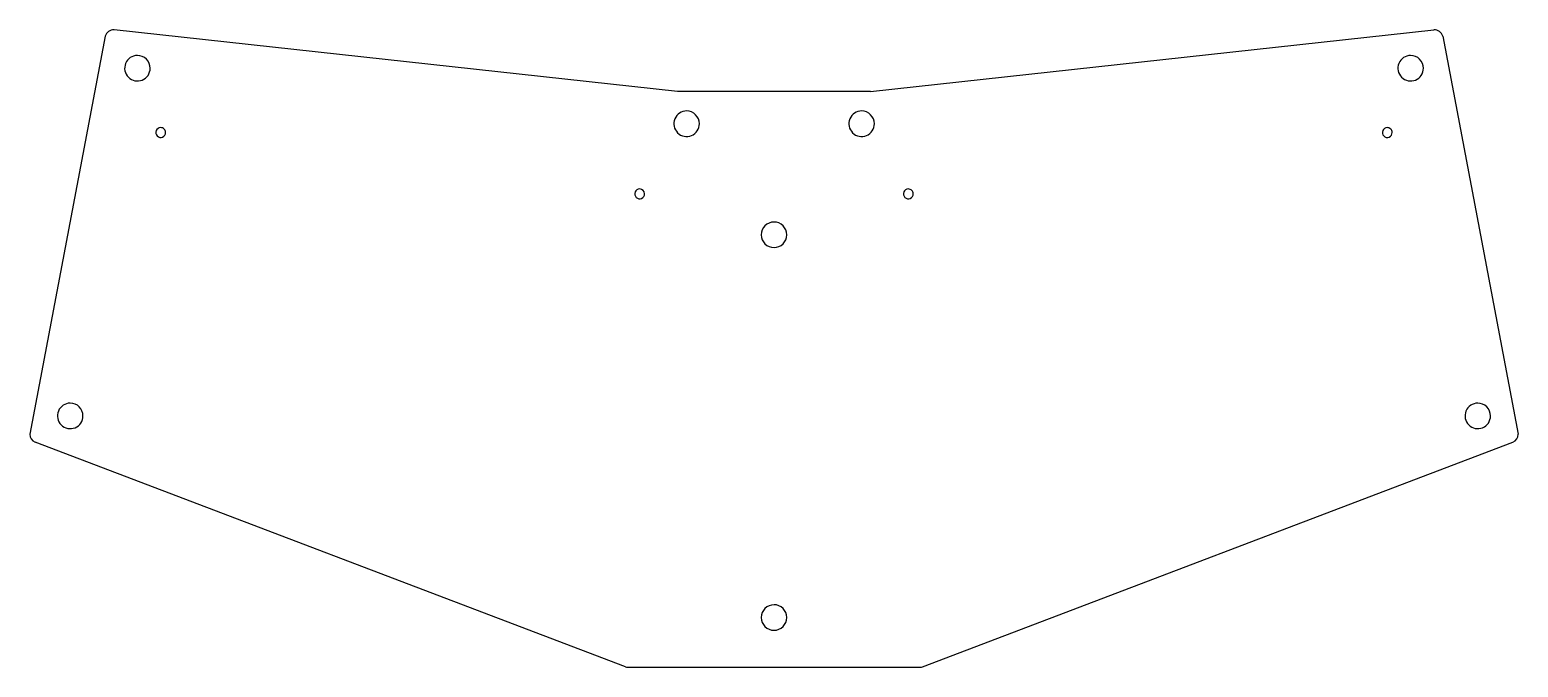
# Model space of a CAD drawing. Extents: x -313 to -10, y -131 to -1.
import ezdxf

# ---------------------------------------------------------------- set-up
doc = ezdxf.new("R2010")
doc.units = 0
doc.layers.get('0').update_dxf_attribs({"linetype": 'CONTINUOUS'})

msp = doc.modelspace()

# ---------------------------------------------------------------- linework, layer by layer
at = {"color": 7}
for points in [[(-297.96994, -2.393373), (-313.3598, -83.493033)], [(-181.28742, -13.703993), (-296.18178, -1.105593)], [(-141.99616, -13.703993), (-27.1018, -1.105593)], [(-25.31618, -2.393373), (-9.92632, -83.493033)], [(-141.99616, -13.703993), (-181.28742, -13.703993)], [(-191.9478, -130.889433), (-312.25744, -85.141493)], [(-131.33578, -130.889433), (-11.02868, -85.141493)], [(-191.40678, -130.978333), (-131.8768, -130.978333)]]:
    msp.add_lwpolyline(points, dxfattribs=at)
for points in [[(-291.419203, -6.343404)], [(-291.419203, -6.343404)], [(-31.86176, -6.343404)], [(-179.452775, -17.654354)], [(-143.781521, -17.654354)], [(-286.65678, -21.040298)], [(-36.62426, -21.040298)], [(-189.025271, -33.541899)], [(-134.256521, -33.541899)], [(-161.641025, -40.276153)], [(-305.111404, -77.185655)], [(-18.17116, -77.185655)], [(-161.641025, -118.262283)]]:
    msp.add_lwpolyline(points, close=True, dxfattribs=at)
for points in [[(-296.181729, -1.107735), (-296.992029, -1.107741), (-297.711416, -1.62625), (-297.967654, -2.394969)], [(-25.31364, -2.394969), (-25.569843, -1.626357), (-26.289072, -1.107872), (-27.09926, -1.107734)], [(-293.821285, -7.948423), (-294.223715, -8.919975), (-294.00127, -10.038279), (-293.257677, -10.781872)], [(-293.821285, -7.948423), (-294.223715, -8.919975), (-294.00127, -10.038279), (-293.257677, -10.781872)], [(-291.419203, -6.343404), (-292.470803, -6.343404), (-293.418855, -6.976872), (-293.821285, -7.948423)], [(-291.419203, -6.343404), (-292.470803, -6.343404), (-293.418855, -6.976872), (-293.821285, -7.948423)], [(-289.580729, -7.104924), (-290.068323, -6.617331), (-290.729642, -6.343404), (-291.419203, -6.343404)], [(-289.580729, -7.104924), (-290.068323, -6.617331), (-290.729642, -6.343404), (-291.419203, -6.343404)], [(-290.424228, -11.34548), (-289.452677, -10.943051), (-288.819208, -9.994998), (-288.819208, -8.943398)], [(-290.424228, -11.34548), (-289.452677, -10.943051), (-288.819208, -9.994998), (-288.819208, -8.943398)], [(-288.819208, -8.943398), (-288.819208, -8.253837), (-289.093135, -7.592518), (-289.580729, -7.104924)], [(-288.819208, -8.943398), (-288.819208, -8.253837), (-289.093135, -7.592518), (-289.580729, -7.104924)], [(-34.263842, -7.948423), (-34.666272, -8.919975), (-34.443827, -10.038279), (-33.700234, -10.781872)], [(-31.86176, -6.343404), (-32.91336, -6.343404), (-33.861412, -6.976872), (-34.263842, -7.948423)], [(-30.023286, -7.104924), (-30.51088, -6.617331), (-31.172199, -6.343404), (-31.86176, -6.343404)], [(-30.866785, -11.34548), (-29.895234, -10.943051), (-29.261765, -9.994998), (-29.261765, -8.943398)], [(-29.261765, -8.943398), (-29.261765, -8.253837), (-29.535692, -7.592518), (-30.023286, -7.104924)], [(-293.257677, -10.781872), (-292.514084, -11.525466), (-291.39578, -11.74791), (-290.424228, -11.34548)], [(-293.257677, -10.781872), (-292.514084, -11.525466), (-291.39578, -11.74791), (-290.424228, -11.34548)], [(-33.700234, -10.781872), (-32.956641, -11.525466), (-31.838337, -11.74791), (-30.866785, -11.34548)], [(-179.452775, -17.654354), (-180.504375, -17.654354), (-181.452428, -18.287822), (-181.854857, -19.259373)], [(-177.614302, -18.415874), (-178.101895, -17.928281), (-178.763214, -17.654354), (-179.452775, -17.654354)], [(-143.781521, -17.654354), (-144.833121, -17.654354), (-145.781173, -18.287822), (-146.183603, -19.259373)], [(-141.943047, -18.415874), (-142.430641, -17.928281), (-143.091959, -17.654354), (-143.781521, -17.654354)], [(-286.65678, -21.040298), (-287.061242, -21.040298), (-287.425879, -21.28394), (-287.58066, -21.657615)], [(-285.949673, -21.333191), (-286.137209, -21.145655), (-286.391563, -21.040298), (-286.65678, -21.040298)], [(-181.854857, -19.259373), (-182.257287, -20.230925), (-182.034843, -21.349229), (-181.291249, -22.092822)], [(-178.457801, -22.65643), (-177.486249, -22.254001), (-176.852781, -21.305948), (-176.852781, -20.254348)], [(-176.852781, -20.254348), (-176.852781, -19.564787), (-177.126708, -18.903468), (-177.614302, -18.415874)], [(-146.183603, -19.259373), (-146.586033, -20.230925), (-146.363588, -21.349229), (-145.619995, -22.092822)], [(-142.786546, -22.65643), (-141.814995, -22.254001), (-141.181526, -21.305948), (-141.181526, -20.254348)], [(-141.181526, -20.254348), (-141.181526, -19.564787), (-141.455453, -18.903468), (-141.943047, -18.415874)], [(-36.62426, -21.040298), (-37.028722, -21.040298), (-37.393359, -21.28394), (-37.54814, -21.657615)], [(-35.917153, -21.333191), (-36.104689, -21.145655), (-36.359043, -21.040298), (-36.62426, -21.040298)], [(-287.58066, -21.657615), (-287.735441, -22.031289), (-287.649885, -22.461407), (-287.363887, -22.747405)], [(-287.363887, -22.747405), (-287.077889, -23.033404), (-286.647771, -23.118959), (-286.274096, -22.964178)], [(-286.274096, -22.964178), (-285.900422, -22.809397), (-285.656779, -22.444761), (-285.656779, -22.040298)], [(-285.656779, -22.040298), (-285.656779, -21.775082), (-285.762136, -21.520728), (-285.949673, -21.333191)], [(-181.291249, -22.092822), (-180.547656, -22.836416), (-179.429352, -23.05886), (-178.457801, -22.65643)], [(-145.619995, -22.092822), (-144.876402, -22.836416), (-143.758097, -23.05886), (-142.786546, -22.65643)], [(-37.54814, -21.657615), (-37.702921, -22.031289), (-37.617365, -22.461407), (-37.331367, -22.747405)], [(-37.331367, -22.747405), (-37.045369, -23.033404), (-36.615251, -23.118959), (-36.241576, -22.964178)], [(-36.241576, -22.964178), (-35.867902, -22.809397), (-35.624259, -22.444761), (-35.624259, -22.040298)], [(-35.624259, -22.040298), (-35.624259, -21.775082), (-35.729616, -21.520728), (-35.917153, -21.333191)], [(-189.949151, -34.159216), (-190.103932, -34.53289), (-190.018376, -34.963008), (-189.732378, -35.249007)], [(-189.025271, -33.541899), (-189.429733, -33.541899), (-189.79437, -33.785541), (-189.949151, -34.159216)], [(-189.732378, -35.249007), (-189.44638, -35.535005), (-189.016262, -35.620561), (-188.642587, -35.465779)], [(-188.02527, -34.541899), (-188.02527, -33.989614), (-188.472986, -33.541899), (-189.025271, -33.541899)], [(-188.642587, -35.465779), (-188.268913, -35.310998), (-188.02527, -34.946362), (-188.02527, -34.541899)], [(-135.180401, -34.159216), (-135.335182, -34.53289), (-135.249626, -34.963008), (-134.963628, -35.249007)], [(-134.256521, -33.541899), (-134.660983, -33.541899), (-135.02562, -33.785541), (-135.180401, -34.159216)], [(-134.963628, -35.249007), (-134.67763, -35.535005), (-134.247512, -35.620561), (-133.873837, -35.465779)], [(-133.549414, -33.834792), (-133.73695, -33.647256), (-133.991304, -33.541899), (-134.256521, -33.541899)], [(-133.873837, -35.465779), (-133.500163, -35.310998), (-133.25652, -34.946362), (-133.25652, -34.541899)], [(-133.25652, -34.541899), (-133.25652, -34.276683), (-133.361877, -34.022329), (-133.549414, -33.834792)], [(-161.641025, -40.276153), (-163.076963, -40.276153), (-164.24102, -41.44021), (-164.24102, -42.876147)], [(-159.802552, -41.037673), (-160.290145, -40.55008), (-160.951464, -40.276153), (-161.641025, -40.276153)], [(-159.041031, -42.876147), (-159.041031, -42.186586), (-159.314958, -41.525267), (-159.802552, -41.037673)], [(-164.24102, -42.876147), (-164.24102, -44.312085), (-163.076963, -45.476142), (-161.641025, -45.476142)], [(-161.641025, -45.476142), (-160.205088, -45.476142), (-159.041031, -44.312085), (-159.041031, -42.876147)], [(-307.513486, -78.790674), (-307.915916, -79.762226), (-307.693472, -80.88053), (-306.949878, -81.624123)], [(-305.111404, -77.185655), (-306.163004, -77.185655), (-307.111056, -77.819123), (-307.513486, -78.790674)], [(-302.511409, -79.785649), (-302.511409, -78.349712), (-303.675467, -77.185655), (-305.111404, -77.185655)], [(-20.573242, -78.790674), (-20.975672, -79.762226), (-20.753227, -80.88053), (-20.009634, -81.624123)], [(-18.17116, -77.185655), (-19.22276, -77.185655), (-20.170812, -77.819123), (-20.573242, -78.790674)], [(-16.332686, -77.947175), (-16.82028, -77.459582), (-17.481599, -77.185655), (-18.17116, -77.185655)], [(-15.571165, -79.785649), (-15.571165, -79.096088), (-15.845092, -78.434769), (-16.332686, -77.947175)], [(-306.949878, -81.624123), (-306.206285, -82.367717), (-305.087981, -82.590161), (-304.116429, -82.187731)], [(-304.116429, -82.187731), (-303.144878, -81.785302), (-302.511409, -80.837249), (-302.511409, -79.785649)], [(-20.009634, -81.624123), (-19.266041, -82.367717), (-18.147737, -82.590161), (-17.176185, -82.187731)], [(-17.176185, -82.187731), (-16.204634, -81.785302), (-15.571165, -80.837249), (-15.571165, -79.785649)], [(-313.357659, -83.493541), (-313.357656, -84.215883), (-312.922526, -84.867098), (-312.255169, -85.143525)], [(-11.02614, -85.143525), (-10.358834, -84.867057), (-9.923761, -84.215852), (-9.92378, -83.493541)], [(-161.641025, -118.262283), (-163.076963, -118.262283), (-164.24102, -119.42634), (-164.24102, -120.862278)], [(-159.802552, -119.023804), (-160.290145, -118.53621), (-160.951464, -118.262283), (-161.641025, -118.262283)], [(-164.24102, -120.862278), (-164.24102, -122.298215), (-163.076963, -123.462273), (-161.641025, -123.462273)], [(-161.641025, -123.462273), (-160.205088, -123.462273), (-159.041031, -122.298215), (-159.041031, -120.862278)], [(-159.041031, -120.862278), (-159.041031, -120.172716), (-159.314958, -119.511398), (-159.802552, -119.023804)], [(-191.946784, -130.891973), (-191.775946, -130.962741), (-191.590973, -130.992743), (-191.406526, -130.979603)], [(-131.875276, -130.979603), (-131.690913, -130.992703), (-131.506032, -130.962702), (-131.335272, -130.891973)]]:
    msp.add_open_spline(points, degree=3, dxfattribs=at)

doc.saveas('drawing.dxf')
